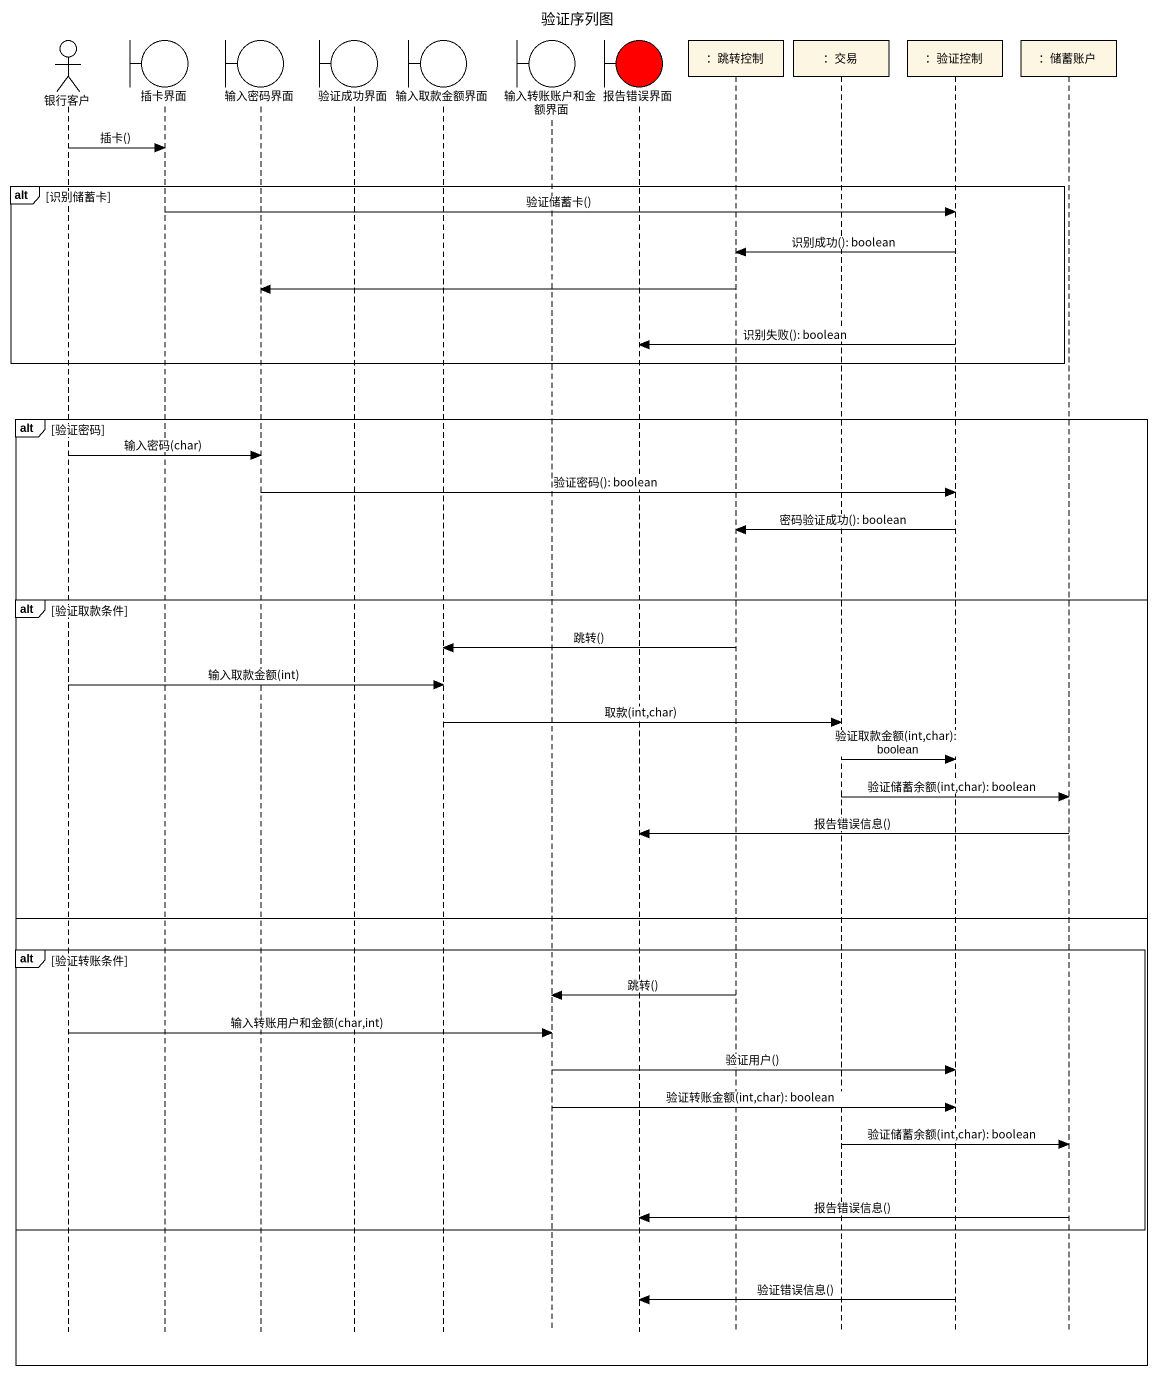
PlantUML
@startuml
title 验证序列图
hide footbox
actor 银行客户
boundary 插卡界面
boundary 输入密码界面
boundary 验证成功界面
boundary 输入取款金额界面
boundary 输入转账账户和金额界面
boundary 报告错误界面 #FF0000
participant "：跳转控制" as 跳转控制
participant "：交易" as 交易
participant "：验证控制" as 验证控制
participant "：储蓄账户" as 储蓄账户

银行客户 -> 插卡界面 : 插卡()
alt 识别储蓄卡
  插卡界面 -> 验证控制 : 验证储蓄卡()
  验证控制 -> 跳转控制 : 识别成功(): boolean
  跳转控制 -> 输入密码界面
  验证控制 -> 报告错误界面 : 识别失败(): boolean
end
alt 验证密码
  银行客户 -> 输入密码界面 : 输入密码(char)
  输入密码界面 -> 验证控制 : 验证密码(): boolean
  验证控制 -> 跳转控制 : 密码验证成功(): boolean
  alt 验证取款条件
    跳转控制 -> 输入取款金额界面 : 跳转()
    银行客户 -> 输入取款金额界面 : 输入取款金额(int)
    输入取款金额界面 -> 交易 : 取款(int,char)
    交易 -> 验证控制 : 验证取款金额(int,char): boolean
    交易 -> 储蓄账户 : 验证储蓄余额(int,char): boolean
    储蓄账户 -> 报告错误界面 : 报告错误信息()
  end
  alt 验证转账条件
    跳转控制 -> 输入转账账户和金额界面 : 跳转()
    银行客户 -> 输入转账账户和金额界面 : 输入转账用户和金额(char,int)
    输入转账账户和金额界面 -> 验证控制 : 验证用户()
    输入转账账户和金额界面 -> 验证控制 : 验证转账金额(int,char): boolean
    交易 -> 储蓄账户 : 验证储蓄余额(int,char): boolean
    储蓄账户 -> 报告错误界面 : 报告错误信息()
  end
  验证控制 -> 报告错误界面 : 验证错误信息()
end
@enduml
